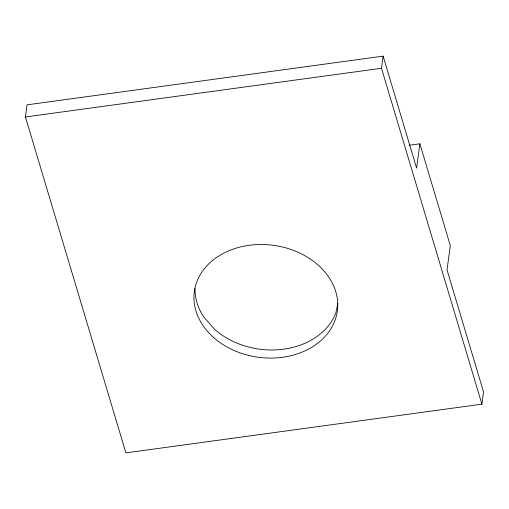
<?xml version="1.0" encoding="UTF-8"?>
<svg xmlns="http://www.w3.org/2000/svg" width="509" height="509" viewBox="0 0 509 509"><rect width="100%" height="100%" fill="white"/><g stroke="black" fill="none" stroke-linecap="round" stroke-linejoin="round"><path stroke-width="0.76" d="M419.88 143.812L450.312 245.599L447.029 269.878L483.55 392.025L481.908 404.165L125.876 452.87L25.45 116.975L27.092 104.835L383.124 56.13L416.597 168.097L419.88 143.812L409.675 145.211M481.908 404.165L381.483 68.27L383.124 56.13M337.785 303.574L335.883 312.895A72.163 56.474 7.7 0 1 214.753 329.469L203.727 316.922A72.163 56.474 7.7 0 1 195.042 288.718M25.45 116.975L381.483 68.27M213.659 337.562A72.163 56.474 7.7 0 0 334.788 320.988A72.163 56.474 7.7 0 0 249.117 245.3A72.163 56.474 7.7 0 0 213.659 337.562"/></g></svg>
